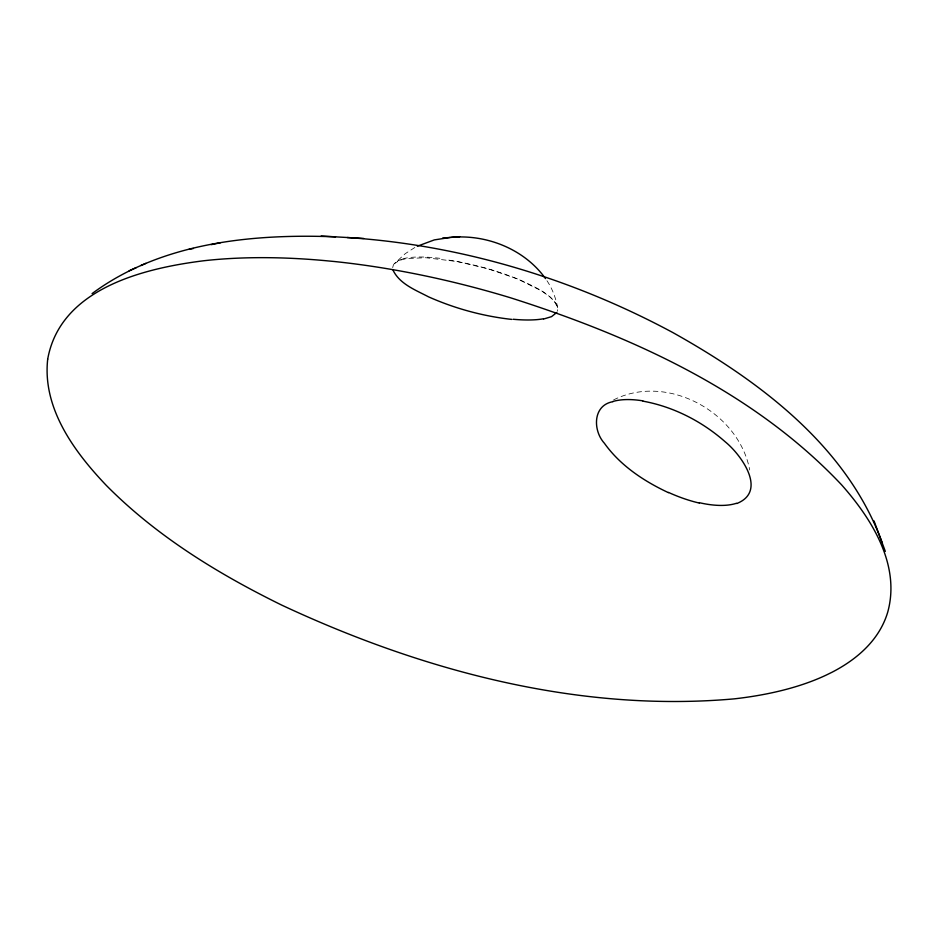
<?xml version="1.0" encoding="UTF-8"?>
<svg xmlns="http://www.w3.org/2000/svg" width="938" height="938" viewBox="0 0 938 938"><rect width="100%" height="100%" fill="white"/><g stroke="black" fill="none" stroke-linecap="round" stroke-linejoin="round"><path stroke-width="0.7" stroke-dasharray="4.69 3.52" d="M414.842 247.503L405.228 253.682L394.64 263.426L399.869 260.272L406.588 258.548L425.817 257.727L457.24 261.526L488.323 268.889L517.366 278.879L541.589 290.897L549.973 296.924L554.487 301.426L557.641 307.312L557.43 311.205M392.694 267.647L393.245 265.407A84.584 22.442 15.6 0 1 403.363 258.994M613.604 399.905C667.117 372.773 738.874 412.192 749.708 469.997M448.798 260.096C474.675 264.27 500.189 271.281 524.213 281.81C536.219 287.884 550.418 293.524 557.219 305.905M546.983 280.732C552.552 289.08 556.152 298.788 557.817 308.661M402.812 258.782A83.036 21.855 15.1 0 1 439.863 258.313"/><path stroke-width="1.41" d="M556.809 312.46L551.556 316.634L543.559 319.049M92.076 293.606C161.219 242.426 252.088 233.621 335.534 236.833M417.328 246.213L434.329 239.905L450.357 237.431M129.163 270.765L136.233 267.658M140.935 265.524L145.906 263.355M736.776 503.53C767.683 491.289 741.243 454.848 725.25 441.833C702.081 421.408 673.472 406.705 642.999 401.159M612.936 401.675C592.617 405.275 592.781 430.542 604.389 443.252C620.288 465.576 643.925 481.194 668.454 492.661M211.179 244.654L220.407 242.766M189.03 249.344L193.439 248.464M451.201 237.373C486.658 234.101 524.612 249.274 545.494 278.598M442.595 238.076L459.702 236.657M347.236 237.537C460.968 244.841 572.719 278.692 672.933 332.615C759.217 380.887 846.944 446.054 881.978 542.246M321.171 236.036L363.604 238.44M511.785 319.412C483.093 316.235 454.883 308.543 428.514 296.83C415.628 290.053 399.518 284.003 392.963 270.015M885.331 551.392L874.04 520.977M736.471 503.272A83.036 36.899 28.3 0 1 699.056 502.627M612.76 401.523A82.99 37.708 27.5 0 1 642.823 400.854M699.256 503.049A84.596 37.039 28.1 0 1 668.501 492.427M543.09 318.838A82.99 22.911 14.5 0 1 513.133 319.26M47.697 359.172C42.245 408.3 74.208 451.706 106.299 485.392C156.458 536.126 218.132 573.88 281.834 605.162C422.1 670.67 578.558 712.716 734.278 698.857A427.916 181.526 17.2 0 0 826.484 674.961L832.006 672.253A433.989 184.094 17.2 0 0 887.852 611.682C900.586 564.559 871.566 518.679 841.538 484.782C752.968 390.935 631.286 336.156 510.131 297.663L506.11 296.455A433.989 184.094 17.2 0 0 334.62 261.538L324.654 260.6A427.916 181.526 17.2 0 0 203.71 260.764C143.268 268.327 60.313 288.658 47.697 359.172"/></g></svg>
